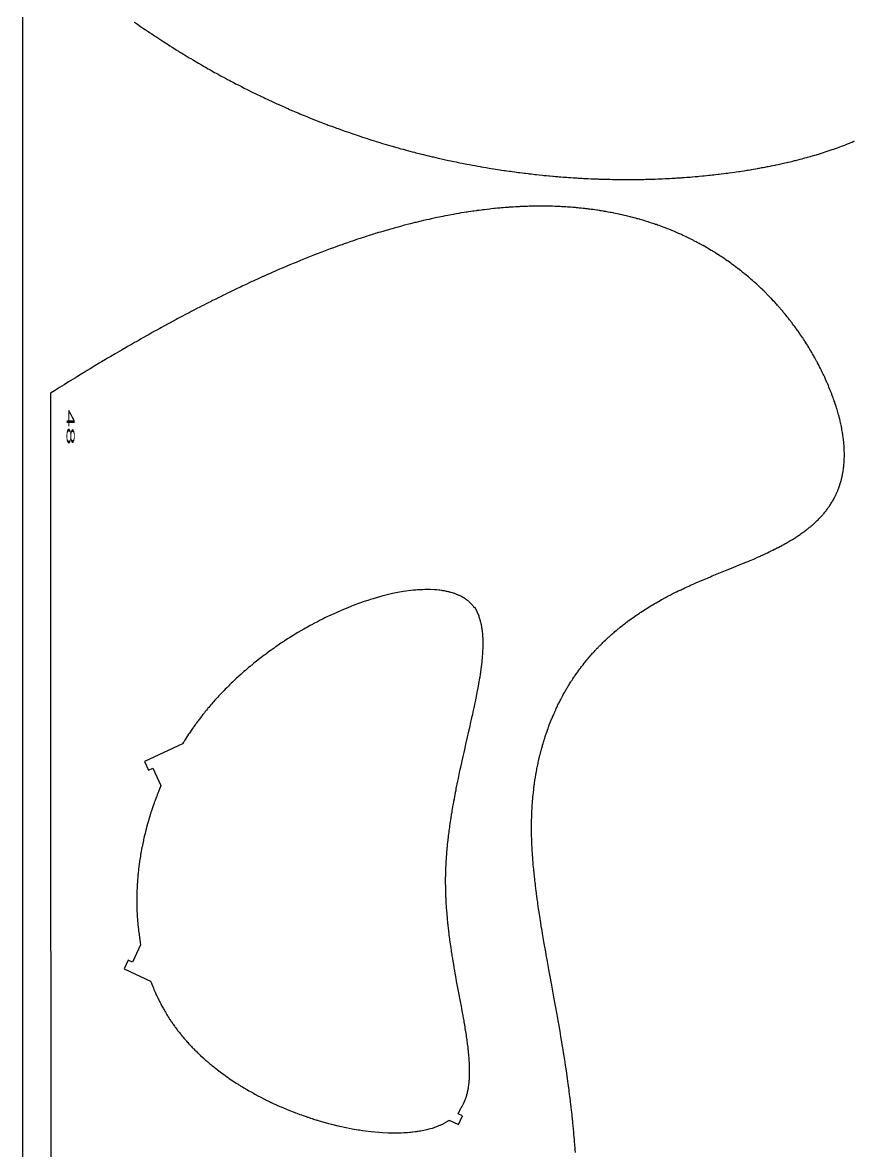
# Model space of a CAD drawing. Header units: metres. Extents: x 392 to 517, y -2 to 248.
# Drawn here: x 392.3 to 444.3, y 43.3 to 113.8 of the extents above; entities that cross this region are included whole.
import ezdxf

# ---------------------------------------------------------------- set-up
doc = ezdxf.new("R2010")
doc.units = ezdxf.units.M
doc.header["$MEASUREMENT"] = 0
doc.layers.add('1', color=7, linetype='Continuous', lineweight=0)
doc.styles.add('Style-ENGINEERING', font='ENGINEERING.shx')

msp = doc.modelspace()

# ---------------------------------------------------------------- linework, layer by layer
at = {"flags": 128}
for points in [[(517.347254, -2.443354), (517.347254, 247.556646), (392.347254, 247.556646), (392.347254, -2.443354), (517.347254, -2.443354)], [(399.322439, 113.852344), (399.404697, 113.794711), (399.528247, 113.708536), (399.713943, 113.579894), (399.900085, 113.452), (399.993324, 113.388333), (400.180138, 113.261564), (400.273714, 113.198462), (400.41429, 113.104163), (400.581227, 112.992952), (400.664829, 112.937572), (400.790402, 112.854783), (400.97914, 112.731234), (401.168334, 112.608449), (401.263103, 112.547344), (401.452984, 112.42571), (401.548097, 112.365182), (401.690983, 112.274751), (401.860665, 112.168136), (401.945644, 112.115059), (402.073283, 112.03573), (402.201129, 111.956746), (402.265129, 111.917385), (402.393285, 111.838921), (402.457441, 111.799819), (402.553771, 111.74133), (402.682395, 111.663648), (402.746784, 111.624938), (402.843466, 111.567036), (402.98871, 111.480553), (403.14201, 111.389922), (403.218771, 111.344792), (403.334049, 111.277327), (403.507279, 111.176652), (403.680883, 111.076604), (403.767826, 111.026815), (403.941994, 110.927709), (404.029218, 110.878393), (404.160232, 110.804714), (404.335248, 110.707029), (404.422898, 110.658424), (404.55455, 110.585813), (404.686415, 110.51356), (404.752428, 110.477568), (404.928724, 110.382026), (405.017015, 110.334494), (405.14963, 110.263496), (405.282461, 110.192859), (405.348957, 110.157675), (405.48211, 110.087578), (405.548768, 110.052665), (405.648855, 110.000465), (405.807267, 109.918392), (405.886587, 109.877547), (406.005709, 109.816517), (406.184715, 109.725513), (406.364108, 109.635156), (406.45395, 109.59022), (406.633925, 109.500838), (406.724058, 109.45639), (406.85944, 109.390025), (407.040291, 109.302109), (407.130863, 109.258396), (407.266904, 109.193134), (407.403165, 109.128241), (407.471379, 109.095933), (407.653552, 109.01023), (407.744785, 108.967625), (407.881821, 108.904027), (408.019078, 108.840801), (408.08779, 108.809327), (408.22538, 108.746659), (408.294259, 108.715464), (408.397681, 108.668848), (408.581853, 108.586492), (408.674088, 108.545564), (408.812627, 108.484484), (408.95139, 108.423779), (409.020856, 108.393567), (409.159956, 108.333426), (409.22959, 108.303496), (409.334147, 108.258779), (409.473753, 108.199486), (409.543641, 108.169981), (409.648579, 108.1259), (409.806223, 108.060179), (409.991481, 107.98371), (410.084257, 107.945724), (410.223608, 107.889054), (410.363181, 107.832758), (410.433051, 107.80475), (410.57296, 107.749014), (410.642997, 107.721287), (410.748159, 107.679871), (410.888571, 107.624979), (410.958861, 107.597674), (411.064402, 107.556892), (411.222949, 107.496117), (411.36412, 107.442495), (411.43479, 107.415826), (411.540901, 107.375999), (411.700306, 107.316659), (411.859997, 107.257798), (411.93995, 107.228547), (411.962687, 107.220256), (412.043545, 107.190866), (412.205333, 107.132507), (412.367215, 107.074711), (412.475189, 107.036491), (412.547195, 107.01115), (412.691263, 106.9608), (412.853429, 106.904685), (412.961591, 106.867584), (413.033723, 106.842989), (413.178042, 106.794127), (413.286329, 106.75777), (413.358544, 106.733669), (413.50303, 106.685795), (413.5753, 106.662023), (413.719896, 106.614807), (413.864566, 106.568028), (413.961053, 106.537084), (414.154126, 106.475778), (414.317133, 106.424653), (414.425856, 106.390875), (414.49836, 106.368492), (414.643424, 106.324051), (414.752271, 106.291005), (414.824858, 106.269109), (414.970086, 106.225642), (415.042728, 106.20407), (415.188065, 106.161251), (415.333476, 106.118862), (415.430456, 106.090843), (415.624514, 106.035376), (415.78835, 105.98917), (415.897626, 105.958667), (415.970498, 105.938466), (416.116298, 105.898384), (416.225694, 105.868604), (416.298648, 105.848884), (416.44461, 105.809764), (416.517618, 105.790364), (416.663687, 105.751883), (416.809828, 105.713829), (416.907296, 105.688695), (417.102326, 105.638995), (417.266981, 105.597647), (417.376802, 105.57038), (417.450038, 105.552335), (417.596564, 105.516561), (417.706505, 105.490008), (417.779822, 105.472439), (417.926508, 105.437617), (417.999878, 105.420364), (418.146671, 105.386175), (418.293535, 105.352407), (418.391484, 105.33013), (418.587476, 105.286136), (418.752943, 105.249598), (418.863304, 105.225535), (418.9369, 105.209624), (418.9369, 105.209624), (419.084146, 105.178117), (419.194626, 105.154762), (419.268302, 105.139323), (419.415706, 105.10876), (419.489435, 105.093636), (419.636946, 105.063702), (419.784527, 105.034186), (419.882953, 105.014742), (420.079901, 104.97641), (420.246173, 104.944646), (420.35707, 104.923764), (420.431024, 104.909973), (420.578984, 104.882705), (420.69, 104.862527), (420.764033, 104.849206), (420.912151, 104.822877), (420.986237, 104.809869), (421.134461, 104.784166), (421.282755, 104.75888), (421.381657, 104.742255), (421.579555, 104.70956), (421.777578, 104.677606), (421.876636, 104.661907), (422.025282, 104.638706), (422.173998, 104.615922), (422.248383, 104.604687), (422.397205, 104.582528), (422.471642, 104.571606), (422.583331, 104.555417), (422.732311, 104.534198), (422.806827, 104.523744), (422.918635, 104.50826), (423.086421, 104.485474), (423.285393, 104.459152), (423.384926, 104.44627), (423.534285, 104.427295), (423.683714, 104.408738), (423.758455, 104.399616), (423.90799, 104.381687), (423.982784, 104.37288), (424.095008, 104.359865), (424.244702, 104.342878), (424.319575, 104.334542), (424.431919, 104.322235), (424.600508, 104.304216), (424.800435, 104.28355), (424.900445, 104.273497), (425.05052, 104.258768), (425.200665, 104.244461), (425.275765, 104.237465), (425.426017, 104.223791), (425.50117, 104.217112), (425.613933, 104.207293), (425.764346, 104.19457), (425.839579, 104.188368), (425.952463, 104.179263), (426.121863, 104.166053), (426.322752, 104.151094), (426.423244, 104.143898), (426.574042, 104.13346), (426.724912, 104.123449), (426.800374, 104.118603), (426.951353, 104.109234), (427.026869, 104.104711), (427.140178, 104.098127), (427.291319, 104.089724), (427.366917, 104.085685), (427.480348, 104.079827), (427.650571, 104.071497), (427.852437, 104.062333), (427.953419, 104.058041), (428.104953, 104.051964), (428.25656, 104.046324), (428.332391, 104.043668), (428.484109, 104.038684), (428.559996, 104.036356), (428.67386, 104.033071), (428.825745, 104.029076), (428.901715, 104.027244), (429.015706, 104.024703), (429.18677, 104.021359), (429.338906, 104.018858), (429.415003, 104.017775), (429.529183, 104.01636), (429.700533, 104.014709), (429.871978, 104.013627), (429.957737, 104.0133), (430.129328, 104.013075), (430.215159, 104.013179), (430.343952, 104.013603), (430.515761, 104.014675), (430.601702, 104.015428), (430.730659, 104.01683), (430.924199, 104.019548), (430.972602, 104.020343), (431.144675, 104.023544), (431.230691, 104.025364), (431.359688, 104.028369), (431.553125, 104.033495), (431.746491, 104.039366), (431.843147, 104.042582), (432.036406, 104.049576), (432.133008, 104.053354), (432.277879, 104.059374), (432.481306, 104.068547), (432.582989, 104.073448), (432.735477, 104.081194), (432.88792, 104.089416), (432.964124, 104.093706), (433.116499, 104.102645), (433.192669, 104.107294), (433.306903, 104.114493), (433.459175, 104.124513), (433.535294, 104.129705), (433.649451, 104.137719), (433.820637, 104.150253), (433.972754, 104.161912), (434.048795, 104.167925), (434.162834, 104.177175), (434.333844, 104.19157), (434.504795, 104.206591), (434.590247, 104.214338), (434.792742, 104.233333), (434.893958, 104.243165), (435.045741, 104.258335), (435.197476, 104.274014), (435.273326, 104.282044), (435.424988, 104.298491), (435.500801, 104.306908), (435.614497, 104.319776), (435.766048, 104.337388), (435.841806, 104.34639), (435.955418, 104.36014), (436.125784, 104.38132), (436.277167, 104.400711), (436.352839, 104.410607), (436.466324, 104.425702), (436.636497, 104.448915), (436.806604, 104.472818), (436.891633, 104.48503), (437.042755, 104.507172), (437.118296, 104.518451), (437.231583, 104.535633), (437.401456, 104.562), (437.571261, 104.589088), (437.656137, 104.602904), (437.788133, 104.62476), (437.854115, 104.635854), (437.953068, 104.652707), (438.101453, 104.678462), (438.249784, 104.704795), (438.32393, 104.71818), (438.347759, 104.722513), (438.512381, 104.752872), (438.594609, 104.768315), (438.717846, 104.791811), (438.840956, 104.815708), (438.902463, 104.827808), (439.025381, 104.852313), (439.086792, 104.864718), (439.178847, 104.883519), (439.328316, 104.914574), (439.402977, 104.930334), (439.514876, 104.954266), (439.682514, 104.990829), (439.849897, 105.028199), (439.933491, 105.047189), (440.081943, 105.081458), (440.156092, 105.098839), (440.267216, 105.125221), (440.433678, 105.165502), (440.544502, 105.192832), (440.599868, 105.206641), (440.68286, 105.227538), (440.830229, 105.26523), (440.90383, 105.284341), (441.014126, 105.31334), (441.124294, 105.342744), (441.179329, 105.3576), (441.289302, 105.387621), (441.344239, 105.402787), (441.426582, 105.425734), (441.536256, 105.4567), (441.591042, 105.472344), (441.673157, 105.496012), (441.796184, 105.531975), (441.905393, 105.564412), (441.959944, 105.580799), (442.041703, 105.605592), (442.164188, 105.643266), (442.286487, 105.68153), (442.347566, 105.700886), (442.456032, 105.735671), (442.510207, 105.753246), (442.591397, 105.779839), (442.713015, 105.820256), (442.834428, 105.86132), (442.895057, 105.882098), (442.895057, 105.882098), (442.990757, 105.915274), (443.038557, 105.93202), (443.110194, 105.957341), (443.217503, 105.995783), (443.324634, 106.034787), (443.378131, 106.054504), (443.484988, 106.094376), (443.538346, 106.114533), (443.618295, 106.145049), (443.724724, 106.186271), (443.777866, 106.207115), (443.857484, 106.238676), (443.976697, 106.286695), (444.082443, 106.330076), (444.135237, 106.352018), (444.214327, 106.385251), (444.293292, 106.418874)], [(426.862026, 43.219348), (426.850547, 43.385793), (426.838589, 43.552231), (426.83243, 43.635448), (426.826151, 43.718662), (426.813235, 43.885084), (426.799842, 44.051499), (426.790649, 44.162437), (426.77163, 44.384304), (426.762425, 44.4883), (426.743464, 44.696282), (426.723772, 44.904252), (426.71024, 45.042892), (426.701041, 45.135316), (426.682217, 45.320157), (426.666999, 45.465688), (426.656663, 45.562679), (426.635541, 45.756588), (426.624756, 45.853507), (426.602745, 46.047274), (426.580153, 46.240948), (426.564773, 46.370013), (426.554379, 46.456033), (426.533258, 46.62802), (426.522918, 46.710917), (426.501935, 46.876662), (426.480553, 47.042342), (426.46608, 47.15276), (426.436621, 47.373513), (426.414085, 47.539007), (426.398854, 47.649303), (426.367908, 47.869816), (426.352198, 47.980034), (426.320314, 48.200396), (426.287829, 48.420661), (426.265846, 48.567451), (426.25105, 48.665289), (426.221127, 48.860911), (426.201967, 48.984667), (426.163146, 49.232097), (426.123681, 49.479424), (426.097029, 49.644253), (426.079114, 49.754116), (426.042943, 49.973786), (426.015528, 50.138492), (425.997121, 50.248275), (425.960004, 50.467792), (425.903621, 50.796953), (425.865594, 51.016324), (425.840063, 51.162542), (425.7886, 51.454913), (425.759435, 51.619336), (425.700685, 51.948116), (425.641453, 52.276817), (425.60174, 52.495916), (425.521895, 52.934044), (425.386404, 53.673265), (425.265931, 54.330344), (425.205943, 54.658924), (425.116558, 55.15189), (425.04284, 55.562819), (425.006315, 55.768337), (424.952024, 56.076695), (424.898411, 56.385163), (424.871887, 56.539442), (424.829885, 56.786333), (424.8091, 56.909792), (424.778212, 57.095), (424.732575, 57.372856), (424.697149, 57.592436), (424.679659, 57.702239), (424.653716, 57.866963), (424.615494, 58.114092), (424.582255, 58.333809), (424.56591, 58.443684), (424.541751, 58.60852), (424.518037, 58.773383), (424.506353, 58.855826), (424.483343, 59.020734), (424.472021, 59.103199), (424.455275, 59.226912), (424.435803, 59.373558), (424.426224, 59.446891), (424.412058, 59.556903), (424.391275, 59.72195), (424.37107, 59.887034), (424.361191, 59.969589), (424.344008, 60.116379), (424.335602, 60.189785), (424.323231, 60.29991), (424.305225, 60.465131), (424.287898, 60.630395), (424.279497, 60.713043), (424.265006, 60.860001), (424.257978, 60.933494), (424.247715, 61.043751), (424.232962, 61.209176), (424.219004, 61.374651), (424.21233, 61.457408), (424.200984, 61.604563), (424.195565, 61.678156), (424.187761, 61.788567), (424.180354, 61.899003), (424.176803, 61.95423), (424.170009, 62.064704), (424.166769, 62.119951), (424.162109, 62.202834), (424.154425, 62.350219), (424.150879, 62.42393), (424.145938, 62.53452), (424.141459, 62.645139), (424.139397, 62.70046), (424.135632, 62.811124), (424.133933, 62.866467), (424.131616, 62.949497), (424.129237, 63.047925), (424.128199, 63.097149), (424.126834, 63.170997), (424.125228, 63.281796), (424.124163, 63.392629), (424.123836, 63.448058), (424.123604, 63.558944), (424.123701, 63.6144), (424.124119, 63.697601), (424.125042, 63.796236), (424.125679, 63.845565), (424.126856, 63.919572), (424.129121, 64.030614), (424.131989, 64.141693), (424.13365, 64.197247), (424.137431, 64.308384), (424.139552, 64.363967), (424.143021, 64.447359), (424.147585, 64.546223), (424.150052, 64.595666), (424.153983, 64.669846), (424.160405, 64.781148), (424.16746, 64.89249), (424.171227, 64.948176), (424.179242, 65.059579), (424.183491, 65.115295), (424.190168, 65.198889), (424.19937, 65.307285), (424.204203, 65.361498), (424.211745, 65.442835), (424.22372, 65.564882), (424.236495, 65.686979), (424.243185, 65.748046), (424.257173, 65.870218), (424.264473, 65.931322), (424.275809, 66.023003), (424.2773, 66.034792), (424.288728, 66.12322), (424.294598, 66.16739), (424.303599, 66.233589), (424.317539, 66.332764), (424.332008, 66.431789), (424.339442, 66.481246), (424.354707, 66.580046), (424.354707, 66.580046), (424.362539, 66.62939), (424.374537, 66.703335), (424.390969, 66.801606), (424.399384, 66.850685), (424.412258, 66.924232), (424.432132, 67.034395), (424.452686, 67.144366), (424.463218, 67.19928), (424.484795, 67.308963), (424.495839, 67.363732), (424.512728, 67.445795), (424.533244, 67.542914), (424.543707, 67.591416), (424.559656, 67.664097), (424.584158, 67.772956), (424.609355, 67.881618), (424.622215, 67.935875), (424.64846, 68.044242), (424.661845, 68.098352), (424.682253, 68.179423), (424.706955, 68.275362), (424.719516, 68.323272), (424.73862, 68.395064), (424.76787, 68.502584), (424.797835, 68.609902), (424.813088, 68.663485), (424.844134, 68.770498), (424.859928, 68.823929), (424.883961, 68.903978), (424.912974, 68.998702), (424.927698, 69.046002), (424.950056, 69.116877), (424.984208, 69.223015), (425.019101, 69.328944), (425.036827, 69.38183), (425.072841, 69.487443), (425.09113, 69.54017), (425.118917, 69.619161), (425.152402, 69.712624), (425.16937, 69.759292), (425.195106, 69.829214), (425.234351, 69.933916), (425.27437, 70.0384), (425.294671, 70.09056), (425.33586, 70.194714), (425.35675, 70.246708), (425.388455, 70.324594), (425.423005, 70.408109), (425.440475, 70.449812), (425.466924, 70.512298), (425.507149, 70.605871), (425.54804, 70.699256), (425.568737, 70.745878), (425.610638, 70.838979), (425.631842, 70.885458), (425.663968, 70.955087), (425.668988, 70.965882), (425.714963, 71.063719), (425.738194, 71.112463), (425.773348, 71.185362), (425.808868, 71.257998), (425.826766, 71.294219), (425.862837, 71.366462), (425.881011, 71.402486), (425.908444, 71.456398), (425.945343, 71.528052), (425.963931, 71.56378), (425.991985, 71.617249), (426.034455, 71.697176), (426.081683, 71.784654), (426.105508, 71.828242), (426.141512, 71.893435), (426.196116, 71.990798), (426.251438, 72.087649), (426.279369, 72.135881), (426.335773, 72.231961), (426.364246, 72.279807), (426.407294, 72.351335), (426.465325, 72.446254), (426.494613, 72.493519), (426.538886, 72.564174), (426.583569, 72.634536), (426.606064, 72.669607), (426.651363, 72.73953), (426.674167, 72.774381), (426.708567, 72.82652), (426.766415, 72.91305), (426.805339, 72.970481), (426.831448, 73.008655), (426.884048, 73.08473), (426.923832, 73.141548), (426.950514, 73.179313), (427.004261, 73.25457), (427.031325, 73.292063), (427.085836, 73.366775), (427.140856, 73.441124), (427.177819, 73.490488), (427.202586, 73.523308), (427.252424, 73.588733), (427.303294, 73.654683), (427.337436, 73.698486), (427.40627, 73.785701), (427.440962, 73.829112), (427.510895, 73.915544), (427.581559, 74.001454), (427.629076, 74.058437), (427.660933, 74.096297), (427.725082, 74.171709), (427.757721, 74.209663), (427.823441, 74.285256), (427.889749, 74.360428), (427.934282, 74.41031), (427.964116, 74.443461), (428.024132, 74.509515), (428.092205, 74.58343), (428.137913, 74.632473), (428.16853, 74.665066), (428.230112, 74.730003), (428.276602, 74.778489), (428.30774, 74.81071), (428.370363, 74.874905), (428.401848, 74.906878), (428.465165, 74.970578), (428.528943, 75.033949), (428.571719, 75.076013), (428.60035, 75.103974), (428.657884, 75.159703), (428.666464, 75.16796), (428.739134, 75.237372), (428.787797, 75.283325), (428.820334, 75.313819), (428.885637, 75.374468), (428.934812, 75.419661), (428.967689, 75.44965), (429.033666, 75.509296), (429.066767, 75.538953), (429.133188, 75.597938), (429.199903, 75.656488), (429.244541, 75.69528), (429.274371, 75.721036), (429.334202, 75.772293), (429.398218, 75.826552), (429.441037, 75.862513), (429.527013, 75.933933), (429.570169, 75.969394), (429.656814, 76.039818), (429.7439, 76.109587), (429.802199, 76.155739), (429.841173, 76.186347), (429.919376, 76.247184), (429.985622, 76.298123), (430.02992, 76.331884), (430.118831, 76.398936), (430.163445, 76.432228), (430.252983, 76.498347), (430.342935, 76.563851), (430.403131, 76.607182), (430.443361, 76.63592), (430.524062, 76.693039), (430.558203, 76.716995), (430.626653, 76.764655), (430.695327, 76.811983), (430.741233, 76.843352), (430.833338, 76.905652), (430.902673, 76.951997), (430.949016, 76.982714), (431.041991, 77.04372), (431.088622, 77.07401), (431.182166, 77.134169), (431.276085, 77.193771), (431.338905, 77.233197), (431.380875, 77.259346), (431.465034, 77.311321), (431.571959, 77.376489), (431.643496, 77.419556), (431.691299, 77.448102), (431.787172, 77.504797), (431.859308, 77.546973), (431.907508, 77.574928), (432.004169, 77.63045), (432.052629, 77.658018), (432.149806, 77.712772), (432.247323, 77.76702), (432.312521, 77.802907), (432.356069, 77.82671), (432.443362, 77.874021), (432.535711, 77.923499), (432.597436, 77.956248), (432.721267, 78.021179), (432.783371, 78.053365), (432.907951, 78.117182), (433.033022, 78.180268), (433.116673, 78.221923), (433.17256, 78.249516), (433.284615, 78.304281), (433.341486, 78.331794), (433.455506, 78.386405), (433.531695, 78.422505), (433.531695, 78.422505), (433.582547, 78.446431), (433.684389, 78.493958), (433.735378, 78.517563), (433.837485, 78.564467), (433.939758, 78.61098), (434.008029, 78.64178), (434.144773, 78.702902), (434.221804, 78.737017), (434.376096, 78.804707), (434.530673, 78.871724), (434.63387, 78.916056), (434.70273, 78.945467), (434.840585, 79.003967), (434.995872, 79.069308), (435.099503, 79.112618), (435.30699, 79.198709), (435.410831, 79.241522), (435.618676, 79.326768), (435.826691, 79.411614), (436.243006, 79.580631), (436.711349, 79.770802), (436.945322, 79.866357), (437.153096, 79.95177), (437.256892, 79.994691), (437.41245, 80.059392), (437.567822, 80.124533), (437.645431, 80.157287), (437.77465, 80.212178), (437.839196, 80.239774), (437.935929, 80.281371), (438.08082, 80.344255), (438.225442, 80.407777), (438.297644, 80.439795), (438.408712, 80.489472), (438.464156, 80.514472), (438.547203, 80.552184), (438.671492, 80.609251), (438.795425, 80.666951), (438.857251, 80.696052), (438.958497, 80.744184), (439.009017, 80.768433), (439.084665, 80.805042), (439.197826, 80.860509), (439.298087, 80.910393), (439.348098, 80.935549), (439.422958, 80.973559), (439.497627, 81.01191), (439.534887, 81.031217), (439.634001, 81.083144), (439.683419, 81.109354), (439.757366, 81.148989), (439.831092, 81.189018), (439.86787, 81.209184), (439.965659, 81.263468), (440.014393, 81.290894), (440.087289, 81.3324), (440.159931, 81.374358), (440.196155, 81.39551), (440.260388, 81.433407), (440.292424, 81.452498), (440.340375, 81.481318), (440.412067, 81.524966), (440.483469, 81.56913), (440.519059, 81.591411), (440.582141, 81.631354), (440.613591, 81.651489), (440.660649, 81.681899), (440.730966, 81.727993), (440.800953, 81.774674), (440.83582, 81.79824), (440.892454, 81.836974), (440.920684, 81.856497), (440.962917, 81.88598), (441.02601, 81.93066), (441.088789, 81.9759), (441.120058, 81.998735), (441.18235, 82.044842), (441.213371, 82.068119), (441.259744, 82.103319), (441.269204, 82.110561), (441.334289, 82.160954), (441.366614, 82.186364), (441.414825, 82.224751), (441.462701, 82.263467), (441.486511, 82.28295), (441.533874, 82.32217), (441.557426, 82.341908), (441.592589, 82.371676), (441.649316, 82.42048), (441.67748, 82.445079), (441.719471, 82.482228), (441.761154, 82.519679), (441.781879, 82.53852), (441.823092, 82.576433), (441.843579, 82.595507), (441.87416, 82.624266), (441.914651, 82.662889), (441.934774, 82.682322), (441.964803, 82.711622), (442.009496, 82.755919), (442.061911, 82.808963), (442.087891, 82.835709), (442.126571, 82.876112), (442.164901, 82.91686), (442.183933, 82.937365), (442.221729, 82.978638), (442.240491, 82.999408), (442.268464, 83.03073), (442.30544, 83.07281), (442.323788, 83.093986), (442.351136, 83.125923), (442.391758, 83.174222), (442.431895, 83.222997), (442.451779, 83.247565), (442.491176, 83.297068), (442.510686, 83.322004), (442.539715, 83.359641), (442.577972, 83.410264), (442.596908, 83.435766), (442.625066, 83.474258), (442.652929, 83.513042), (442.666748, 83.532544), (442.670191, 83.53743), (442.704615, 83.586921), (442.721595, 83.61177), (442.746776, 83.649173), (442.783896, 83.70557), (442.820234, 83.762317), (442.83811, 83.790823), (442.873275, 83.848096), (442.890565, 83.876864), (442.916132, 83.920181), (442.949537, 83.978245), (442.965946, 84.007408), (442.990192, 84.051318), (443.013998, 84.095425), (443.025735, 84.117553), (443.045086, 84.154607), (443.057817, 84.179386), (443.082868, 84.229128), (443.09519, 84.254091), (443.119423, 84.3042), (443.143112, 84.354554), (443.158602, 84.388259), (443.168794, 84.410789), (443.188856, 84.455994), (443.205449, 84.494286), (443.216341, 84.51989), (443.237718, 84.571281), (443.248202, 84.597068), (443.268765, 84.648825), (443.288785, 84.700824), (443.301831, 84.735626), (443.310394, 84.758887), (443.327201, 84.805552), (443.348705, 84.867368), (443.36263, 84.908762), (443.37173, 84.936441), (443.389492, 84.991995), (443.40243, 85.033832), (443.410873, 85.061806), (443.427322, 85.117949), (443.435329, 85.146118), (443.450906, 85.202653), (443.465902, 85.259449), (443.475578, 85.297457), (443.481885, 85.32286), (443.494157, 85.37382), (443.495525, 85.379638), (443.509006, 85.438482), (443.517631, 85.477732), (443.523222, 85.503908), (443.534025, 85.556281), (443.541798, 85.59558), (443.546825, 85.621788), (443.55651, 85.674225), (443.56117, 85.700454), (443.570126, 85.752933), (443.578604, 85.80544), (443.583993, 85.84046), (443.594147, 85.910535), (443.599784, 85.95214), (443.603383, 85.979886), (443.610201, 86.0354), (443.613423, 86.063168), (443.619493, 86.118725), (443.625071, 86.174311), (443.62852, 86.211383), (443.634776, 86.285565), (443.637924, 86.327314), (443.639875, 86.355155), (443.643427, 86.410857), (443.645029, 86.438718), (443.647887, 86.49446), (443.65029, 86.550228), (443.651642, 86.587421), (443.65375, 86.661842), (443.65459, 86.703723), (443.65459, 86.703723), (443.655014, 86.731652), (443.655536, 86.787528), (443.655635, 86.815476), (443.655512, 86.871389), (443.654965, 86.927327), (443.654367, 86.964633), (443.652617, 87.039275), (443.650762, 87.097035), (443.649284, 87.135556), (443.645757, 87.21263), (443.64371, 87.251184), (443.639055, 87.328323), (443.63366, 87.405504), (443.629658, 87.456982), (443.626811, 87.491311), (443.620692, 87.559993), (443.61297, 87.638942), (443.607428, 87.691471), (443.603561, 87.726445), (443.595419, 87.796286), (443.590277, 87.838122), (443.579424, 87.921642), (443.567825, 88.004963), (443.559685, 88.060402), (443.554081, 88.097314), (443.542451, 88.171026), (443.535665, 88.212424), (443.521577, 88.295083), (443.50681, 88.377561), (443.496595, 88.432448), (443.489622, 88.468996), (443.475291, 88.541989), (443.467008, 88.582989), (443.449967, 88.664862), (443.432304, 88.74657), (443.420188, 88.800951), (443.411962, 88.837166), (443.395155, 88.9095), (443.385497, 88.950134), (443.365743, 89.031286), (443.345415, 89.112284), (443.331549, 89.1662), (443.322167, 89.202107), (443.303076, 89.273834), (443.292148, 89.31413), (443.269886, 89.394615), (443.247093, 89.474958), (443.231606, 89.528442), (443.221153, 89.564064), (443.199943, 89.635228), (443.187836, 89.67521), (443.163246, 89.755075), (443.138159, 89.834808), (443.121163, 89.887891), (443.086528, 89.993886), (443.066675, 90.053409), (443.053293, 90.093052), (443.02618, 90.172246), (443.01245, 90.211797), (442.98465, 90.290808), (442.956401, 90.369699), (442.937321, 90.422227), (442.898577, 90.527128), (442.876909, 90.584818), (442.862335, 90.623244), (442.832879, 90.700014), (442.817999, 90.738358), (442.787932, 90.814966), (442.757459, 90.891466), (442.736921, 90.942408), (442.695308, 91.044149), (442.690784, 91.055097), (442.658401, 91.132817), (442.63661, 91.184503), (442.592549, 91.287575), (442.570279, 91.33896), (442.525264, 91.441432), (442.479622, 91.54351), (442.448848, 91.611344), (442.428179, 91.656471), (442.386477, 91.746496), (442.36874, 91.784384), (442.333007, 91.859999), (442.296934, 91.935399), (442.272697, 91.985547), (442.223773, 92.085561), (442.186689, 92.160324), (442.16178, 92.21005), (442.111517, 92.309222), (442.086165, 92.358668), (442.035018, 92.457284), (441.983286, 92.555531), (441.948474, 92.620826), (441.925122, 92.664265), (441.878075, 92.750927), (441.838024, 92.823826), (441.811143, 92.872311), (441.756951, 92.969011), (441.729639, 93.017225), (441.674586, 93.113383), (441.618961, 93.209182), (441.58156, 93.272849), (441.556486, 93.315204), (441.506001, 93.399704), (441.463055, 93.470782), (441.434247, 93.518055), (441.376207, 93.612335), (441.346974, 93.659341), (441.288084, 93.753086), (441.228628, 93.846475), (441.188677, 93.908538), (441.161904, 93.949825), (441.108022, 94.032188), (441.053695, 94.114271), (441.026364, 94.155208), (440.985158, 94.216481), (440.922879, 94.308094), (440.860034, 94.399352), (440.8284, 94.444848), (440.764707, 94.535572), (440.732648, 94.580801), (440.684295, 94.648477), (440.626574, 94.728426), (440.597546, 94.768294), (440.553793, 94.827965), (440.487689, 94.917174), (440.421016, 95.006024), (440.387466, 95.050314), (440.319936, 95.138626), (440.285957, 95.182646), (440.23472, 95.248509), (440.172298, 95.327923), (440.140909, 95.367519), (440.093604, 95.426772), (440.022145, 95.515337), (439.950083, 95.603522), (439.913825, 95.647472), (439.840854, 95.735086), (439.804141, 95.778749), (439.748786, 95.844065), (439.674444, 95.930816), (439.637044, 95.974047), (439.580657, 96.038713), (439.523923, 96.103161), (439.495427, 96.135303), (439.487561, 96.144148), (439.434119, 96.203941), (439.398366, 96.243647), (439.326564, 96.322689), (439.290515, 96.362024), (439.218119, 96.440323), (439.145328, 96.518129), (439.096581, 96.569726), (439.063986, 96.604002), (438.998563, 96.672264), (438.940388, 96.732368), (438.90147, 96.772269), (438.82331, 96.851666), (438.784068, 96.891162), (438.70526, 96.969751), (438.626022, 97.047801), (438.572957, 97.099536), (438.537475, 97.133894), (438.466255, 97.202291), (438.4059, 97.259671), (438.365529, 97.297757), (438.284465, 97.373527), (438.243772, 97.411211), (438.162066, 97.486178), (438.07993, 97.560609), (438.024935, 97.609933), (437.988166, 97.642683), (437.914375, 97.707867), (437.840245, 97.772628), (437.803054, 97.804851), (437.747108, 97.852986), (437.662832, 97.924744), (437.578129, 97.995967), (437.535617, 98.031378), (437.450271, 98.101799), (437.407438, 98.136809), (437.342987, 98.189073), (437.266289, 98.250627), (437.227814, 98.281245), (437.169941, 98.326973), (437.082775, 98.39512), (436.99518, 98.462731), (436.951222, 98.496336), (436.862983, 98.563142), (436.818702, 98.596344), (436.75208, 98.645895), (436.672807, 98.704232), (436.633043, 98.73324), (436.573237, 98.776554), (436.48317, 98.841077), (436.392671, 98.90506), (436.34726, 98.93685), (436.256114, 99.000024), (436.256114, 99.000024), (436.210378, 99.031409), (436.141573, 99.078233), (436.064266, 99.130283), (436.025499, 99.156165), (435.967204, 99.19481), (435.879439, 99.252372), (435.791286, 99.309451), (435.747063, 99.337808), (435.658327, 99.394157), (435.613813, 99.42215), (435.546859, 99.46391), (435.457245, 99.519163), (435.412291, 99.546607), (435.344678, 99.587543), (435.242844, 99.648431), (435.151908, 99.702033), (435.106293, 99.72865), (435.037686, 99.768345), (434.934359, 99.827369), (434.830534, 99.885769), (434.778433, 99.914735), (434.757713, 99.926192), (434.658559, 99.980527), (434.592323, 100.016375), (434.548106, 100.040107), (434.45953, 100.087173), (434.392974, 100.122124), (434.348544, 100.14526), (434.259544, 100.191137), (434.214974, 100.213878), (434.125692, 100.258966), (434.036224, 100.303532), (433.976475, 100.332953), (433.936597, 100.352439), (433.856731, 100.391103), (433.781374, 100.427145), (433.731064, 100.450972), (433.630273, 100.498146), (433.579792, 100.521492), (433.478659, 100.567707), (433.377298, 100.613286), (433.309598, 100.643319), (433.26441, 100.663185), (433.173898, 100.702543), (433.097391, 100.735365), (433.046316, 100.757049), (432.943998, 100.799948), (432.892756, 100.821163), (432.790103, 100.863125), (432.687229, 100.904466), (432.618523, 100.931681), (432.572664, 100.949672), (432.480816, 100.985288), (432.403184, 101.01496), (432.351361, 101.034549), (432.24755, 101.073268), (432.195563, 101.092398), (432.091424, 101.130199), (431.987068, 101.167391), (431.917377, 101.191848), (431.870863, 101.208003), (431.777706, 101.239955), (431.725231, 101.257718), (431.620118, 101.292792), (431.514791, 101.327265), (431.444454, 101.349914), (431.39751, 101.364865), (431.303495, 101.394413), (431.197527, 101.427091), (431.126763, 101.448546), (431.079535, 101.462703), (430.984954, 101.490664), (430.913908, 101.511328), (430.866492, 101.524958), (430.771535, 101.551869), (430.723994, 101.56515), (430.628788, 101.591363), (430.533416, 101.617112), (430.469743, 101.634022), (430.342178, 101.667225), (430.296699, 101.678846), (430.205631, 101.701778), (430.114416, 101.724297), (430.053524, 101.73908), (429.931543, 101.768096), (429.839886, 101.789379), (429.7787, 101.803339), (429.656133, 101.830714), (429.594752, 101.844129), (429.471796, 101.870414), (429.348581, 101.895976), (429.266295, 101.912616), (429.211373, 101.923531), (429.101379, 101.944935), (429.034287, 101.957694), (428.90009, 101.982541), (428.765876, 102.006503), (428.676392, 102.021989), (428.616732, 102.032098), (428.497402, 102.0518), (428.414783, 102.065041), (428.359701, 102.073688), (428.249529, 102.090549), (428.194439, 102.098766), (428.084253, 102.114771), (427.974057, 102.130211), (427.900588, 102.140192), (427.851606, 102.146708), (427.753637, 102.15941), (427.67097, 102.169786), (427.615856, 102.176532), (427.50562, 102.189611), (427.450499, 102.195946), (427.340249, 102.208208), (427.22999, 102.21993), (427.15648, 102.227447), (427.10747, 102.232326), (427.009446, 102.241769), (426.926732, 102.249411), (426.871587, 102.254341), (426.761291, 102.263808), (426.706139, 102.268345), (426.595829, 102.27703), (426.48551, 102.285199), (426.411959, 102.29036), (426.362923, 102.293674), (426.264846, 102.300001), (426.209675, 102.303383), (426.099326, 102.30977), (425.988968, 102.315656), (425.915392, 102.319302), (425.768228, 102.325932), (425.657845, 102.330329), (425.584252, 102.332988), (425.437055, 102.337655), (425.363451, 102.339666), (425.216232, 102.343045), (425.068998, 102.345574), (424.970835, 102.346792), (424.905389, 102.347396), (424.774489, 102.34811), (424.691648, 102.348224), (424.636418, 102.348154), (424.525952, 102.347668), (424.470717, 102.347252), (424.36024, 102.346077), (424.249755, 102.344444), (424.176094, 102.343104), (424.028762, 102.339822), (423.973509, 102.338385), (423.862998, 102.335177), (423.752478, 102.331524), (423.678795, 102.328842), (423.531418, 102.322892), (423.420876, 102.317919), (423.347178, 102.314362), (423.199771, 102.30667), (423.126063, 102.302537), (422.978637, 102.2937), (422.831198, 102.284106), (422.732899, 102.277293), (422.667363, 102.272567), (422.536283, 102.262673), (422.474068, 102.257773), (422.349631, 102.247579), (422.225185, 102.236863), (422.142216, 102.229431), (422.086901, 102.224349), (421.976267, 102.213879), (421.851795, 102.201616), (421.768808, 102.193158), (421.602825, 102.175565), (421.519827, 102.166433), (421.35382, 102.1475), (421.187799, 102.127683), (421.07711, 102.113984), (421.003313, 102.104635), (420.855711, 102.085424), (420.832361, 102.082322), (420.731234, 102.068693), (420.663868, 102.059437), (420.52926, 102.040523), (420.462018, 102.030866), (420.327655, 102.011153), (420.193453, 101.990915), (420.104074, 101.977133), (420.044527, 101.967818), (419.925527, 101.948882), (419.76096, 101.922), (419.651379, 101.903654), (419.578383, 101.891235), (419.432526, 101.865953), (419.323252, 101.846604), (419.250459, 101.833521), (419.105007, 101.80692), (419.032347, 101.793403), (418.887158, 101.76594), (418.742144, 101.737909), (418.742144, 101.737909), (418.645563, 101.71891), (418.581218, 101.706106), (418.452628, 101.68017), (418.371324, 101.663533), (418.208874, 101.629742), (418.046634, 101.595267), (417.938589, 101.571907), (417.86661, 101.556168), (417.722772, 101.524295), (417.561147, 101.487813), (417.453508, 101.463128), (417.381798, 101.44651), (417.238495, 101.412893), (417.13112, 101.387347), (417.059585, 101.370159), (416.91663, 101.335408), (416.845209, 101.317847), (416.702481, 101.282354), (416.559902, 101.246373), (416.464933, 101.222116), (416.275189, 101.172963), (416.115294, 101.130833), (416.008799, 101.102416), (415.937847, 101.083325), (415.796049, 101.044796), (415.689793, 101.015596), (415.619, 100.995986), (415.477519, 100.956426), (415.40683, 100.936476), (415.265555, 100.89624), (415.124417, 100.855558), (415.0304, 100.828191), (414.842545, 100.772875), (414.684226, 100.725602), (414.578772, 100.693785), (414.508511, 100.67244), (414.368085, 100.629432), (414.262851, 100.596899), (414.192735, 100.57508), (414.052598, 100.53113), (413.982577, 100.509), (413.84263, 100.464431), (413.702808, 100.419455), (413.609662, 100.389246), (413.423534, 100.328293), (413.266656, 100.276315), (413.162156, 100.241386), (413.092527, 100.217977), (412.953358, 100.170869), (412.849059, 100.135283), (412.64066, 100.063466), (412.432522, 99.990795), (412.293907, 99.941879), (412.20156, 99.909062), (412.017017, 99.842935), (411.861464, 99.786635), (411.75784, 99.748847), (411.550778, 99.672665), (411.447339, 99.634273), (411.240643, 99.556893), (411.034189, 99.478726), (410.896686, 99.426183), (410.805075, 99.390964), (410.621992, 99.320071), (410.467659, 99.259789), (410.364843, 99.219366), (410.159381, 99.137959), (410.056736, 99.096978), (409.851613, 99.014466), (409.646714, 98.931226), (409.510236, 98.875334), (409.419305, 98.837896), (409.237572, 98.7626), (409.031731, 98.67656), (408.894623, 98.618808), (408.803271, 98.580134), (408.620694, 98.502372), (408.48387, 98.443694), (408.392706, 98.404405), (408.210502, 98.325425), (408.119461, 98.285734), (407.937502, 98.205956), (407.755703, 98.125653), (407.634592, 98.071828), (407.553891, 98.035818), (407.392581, 97.963492), (407.349872, 97.944266), (407.255011, 97.901449), (407.065499, 97.815436), (406.876261, 97.728925), (406.750253, 97.670976), (406.666315, 97.632222), (406.498596, 97.554427), (406.347828, 97.484086), (406.24741, 97.437022), (406.046795, 97.342489), (405.946598, 97.295022), (405.746423, 97.199691), (405.546535, 97.103836), (405.413435, 97.039644), (405.324771, 96.996723), (405.14761, 96.910578), (404.998301, 96.837582), (404.898848, 96.788762), (404.700146, 96.690749), (404.600897, 96.641557), (404.4026, 96.542807), (404.204569, 96.443573), (404.072695, 96.377151), (403.984843, 96.332752), (403.809293, 96.243676), (403.66133, 96.16823), (403.562768, 96.117789), (403.365834, 96.01656), (403.26746, 95.965775), (403.0709, 95.863864), (402.874587, 95.761506), (402.743846, 95.693021), (402.482687, 95.555466), (402.335971, 95.477752), (402.238234, 95.425808), (402.042937, 95.321601), (401.945375, 95.269339), (401.750425, 95.164499), (401.555704, 95.059244), (401.426015, 94.988845), (401.166937, 94.847503), (401.021378, 94.767683), (400.924408, 94.714345), (400.730631, 94.607372), (400.633823, 94.553737), (400.440369, 94.446175), (400.247128, 94.338226), (400.118418, 94.266047), (399.861276, 94.121183), (399.716794, 94.039403), (399.620537, 93.984767), (399.428176, 93.875217), (399.332071, 93.820304), (399.140011, 93.710206), (398.94815, 93.599746), (398.820352, 93.525908), (398.565015, 93.377758), (398.421539, 93.29415), (398.134908, 93.126348), (397.848701, 92.957775), (397.658128, 92.84497), (397.531182, 92.76958), (397.277533, 92.61836), (397.134997, 92.533041), (396.850225, 92.361857), (396.56585, 92.18995), (396.376485, 92.074949), (396.250337, 91.998107), (395.998269, 91.844009), (395.785821, 91.713563), (395.644307, 91.626385), (395.361558, 91.451519), (395.220322, 91.363834), (394.938125, 91.187964), (394.65629, 91.011437), (394.468598, 90.89339), (394.343558, 90.814534), (394.093685, 90.656443), (394.104619, 20.915486)], [(420.834903, 76.728183), (420.850522, 76.735466), (420.596951, 77.279251), (420.552462, 77.258505), (420.530175, 77.289563), (420.518845, 77.304933), (420.501615, 77.327787), (420.47524, 77.361617), (420.448224, 77.394903), (420.434475, 77.411341), (420.40649, 77.443807), (420.392254, 77.459833), (420.370592, 77.483613), (420.341135, 77.514836), (420.326158, 77.530238), (420.303382, 77.55308), (420.280231, 77.575608), (420.268513, 77.586753), (420.247991, 77.605873), (420.234152, 77.618489), (420.2061, 77.643403), (420.191887, 77.655703), (420.163089, 77.679986), (420.133797, 77.703849), (420.113997, 77.719526), (420.073745, 77.75032), (420.058429, 77.761676), (420.027433, 77.784075), (419.995958, 77.806058), (419.974709, 77.820481), (419.931578, 77.848775), (419.89868, 77.869511), (419.876487, 77.883105), (419.831481, 77.909742), (419.808669, 77.922785), (419.762433, 77.948321), (419.715385, 77.973126), (419.618881, 78.020548), (419.600433, 78.029116), (419.563205, 78.045945), (419.525536, 78.062367), (419.500181, 78.073088), (419.44889, 78.093989), (419.409918, 78.109192), (419.383699, 78.119102), (419.330692, 78.138382), (419.303906, 78.147753), (419.249775, 78.165958), (419.194903, 78.183447), (419.082965, 78.216287), (419.040243, 78.227869), (419.011538, 78.235368), (418.953596, 78.249836), (418.924361, 78.256804), (418.865365, 78.270212), (418.805676, 78.282916), (418.684245, 78.306216), (418.653464, 78.311603), (418.591403, 78.321854), (418.528679, 78.331407), (418.401274, 78.348429), (418.336606, 78.3559), (418.205375, 78.368771), (418.071663, 78.378892), (417.797023, 78.390934), (417.744485, 78.391981), (417.70928, 78.392467), (417.638444, 78.392933), (417.602815, 78.392913), (417.531138, 78.392368), (417.45891, 78.391151), (417.312825, 78.386707), (417.275969, 78.385178), (417.201864, 78.381621), (417.127239, 78.3774), (416.976454, 78.366968), (416.90031, 78.360762), (416.74655, 78.346375), (416.590876, 78.329367), (416.274012, 78.287539), (416.112933, 78.262745), (415.785761, 78.205459), (415.452277, 78.137996), (414.768166, 77.972949), (414.418434, 77.875569), (414.241845, 77.82321), (414.064181, 77.768422), (413.974964, 77.740121), (413.61569, 77.620907), (413.434707, 77.557718), (413.252902, 77.492156), (413.161709, 77.45849), (412.978775, 77.389396), (412.887049, 77.35397), (412.795159, 77.317962), (412.749155, 77.299739), (412.379818, 77.148747), (412.19437, 77.069797), (412.008478, 76.988563), (411.915383, 76.947092), (411.728929, 76.862454), (411.635585, 76.819289), (411.542171, 76.775562), (411.49544, 76.753488), (411.308379, 76.663798), (411.214778, 76.618118), (411.12114, 76.571883), (411.074309, 76.548558), (410.980627, 76.501495), (410.933778, 76.477757), (410.863496, 76.441892), (410.676057, 76.344745), (410.582337, 76.295353), (410.488627, 76.245417), (410.441778, 76.220246), (410.348096, 76.169497), (410.301264, 76.143921), (410.231031, 76.105303), (410.137419, 76.053343), (410.090629, 76.027161), (410.020465, 75.987638), (409.915275, 75.927791), (409.541943, 75.709559), (409.355774, 75.597281), (409.170009, 75.482912), (409.077297, 75.424947), (408.892246, 75.307466), (408.799921, 75.247952), (408.70774, 75.187925), (408.661705, 75.15772), (408.47796, 75.035624), (408.386335, 74.973814), (408.294886, 74.911498), (408.249229, 74.880151), (408.158054, 74.817079), (408.112539, 74.785355), (408.044358, 74.737533), (407.863102, 74.608637), (407.772793, 74.543443), (407.682707, 74.477753), (407.637749, 74.444723), (407.548008, 74.378294), (407.503228, 74.344896), (407.43617, 74.294568), (407.346979, 74.227036), (407.302478, 74.193087), (407.235849, 74.141936), (407.136184, 74.064697), (406.959859, 73.925873), (406.872122, 73.855739), (406.784677, 73.785126), (406.741067, 73.749641), (406.654075, 73.678313), (406.610695, 73.642471), (406.545772, 73.588485), (406.459488, 73.516091), (406.416468, 73.479717), (406.352093, 73.424935), (406.255884, 73.342268), (406.170729, 73.268289), (406.128282, 73.231125), (406.064777, 73.17516), (405.969899, 73.090724), (405.875485, 73.005704), (405.828455, 72.962975), (405.662214, 72.809874), (405.579679, 72.732639), (405.497542, 72.654949), (405.456626, 72.615934), (405.375101, 72.537564), (405.334495, 72.498211), (405.273782, 72.438969), (405.193205, 72.359588), (405.153078, 72.31973), (405.093092, 72.259734), (405.003579, 72.16927), (404.924489, 72.088387), (404.885114, 72.047779), (404.826268, 71.986661), (404.73849, 71.894521), (404.65131, 71.801827), (404.607947, 71.755273), (404.531237, 71.67217), (404.493066, 71.630456), (404.436042, 71.567682), (404.351033, 71.473066), (404.266668, 71.377906), (404.22473, 71.330122), (404.141348, 71.234151), (404.099906, 71.185963), (404.03806, 71.11343), (403.968516, 71.030964), (403.922426, 70.975775), (403.891821, 70.938888), (403.830902, 70.864891), (403.785469, 70.809199), (403.755302, 70.771979), (403.695262, 70.69732), (403.665388, 70.659881), (403.665388, 70.659881), (403.605935, 70.584789), (403.546875, 70.50941), (403.507719, 70.459001), (403.429934, 70.357807), (403.386487, 70.300668), (403.357647, 70.262489), (403.300262, 70.185926), (403.271718, 70.147543), (403.214928, 70.070573), (403.158535, 69.993336), (403.121161, 69.941697), (403.046944, 69.838069), (403.019296, 69.799089), (402.964299, 69.720936), (402.909703, 69.642527), (402.873528, 69.590114), (402.801714, 69.484953), (402.748324, 69.405794), (402.712954, 69.352884), (402.642753, 69.246742), (402.607923, 69.193511), (402.538802, 69.086733), (402.470403, 68.979539), (402.425206, 68.907848), (402.395253, 68.859953), (402.335778, 68.763926), (399.952565, 67.652615), (400.206136, 67.108831), (400.478028, 67.235616), (400.98517, 66.148047), (400.962657, 66.094852), (400.918116, 65.988308), (400.874224, 65.881562), (400.845324, 65.810287), (400.826218, 65.762722), (400.788392, 65.667479), (400.746455, 65.560152), (400.718861, 65.4885), (400.700626, 65.440686), (400.664545, 65.344955), (400.637825, 65.273067), (400.620174, 65.225099), (400.585262, 65.129065), (400.568001, 65.080999), (400.533871, 64.984772), (400.500264, 64.888421), (400.434619, 64.695361), (400.410544, 64.622845), (400.394658, 64.574466), (400.363281, 64.477627), (400.34779, 64.429167), (400.317204, 64.332171), (400.287147, 64.235073), (400.228622, 64.040591), (400.200156, 63.943212), (400.144822, 63.748198), (400.04057, 63.35724), (399.991668, 63.161351), (399.944924, 62.965225), (399.922364, 62.867083), (399.900346, 62.768891), (399.889541, 62.719778), (399.847681, 62.523222), (399.827569, 62.424887), (399.808003, 62.32652), (399.798425, 62.277324), (399.779681, 62.178913), (399.770515, 62.129699), (399.757023, 62.055866), (399.739515, 61.957404), (399.730968, 61.908167), (399.718405, 61.834305), (399.700144, 61.723498), (399.669408, 61.526486), (399.654872, 61.427976), (399.640892, 61.329467), (399.634111, 61.280215), (399.620966, 61.181716), (399.614603, 61.13247), (399.60532, 61.058608), (399.593433, 60.960137), (399.587699, 60.910909), (399.579362, 60.837076), (399.567447, 60.72635), (399.557454, 60.627956), (399.552669, 60.578769), (399.545755, 60.505005), (399.53598, 60.394395), (399.526921, 60.283834), (399.52266, 60.228573), (399.515528, 60.130366), (399.512175, 60.08128), (399.507412, 60.007675), (399.500868, 59.897322), (399.495045, 59.78704), (399.492405, 59.731926), (399.487667, 59.621759), (399.48557, 59.566706), (399.482765, 59.484167), (399.477748, 59.288723), (399.476103, 59.191115), (399.475035, 59.093588), (399.474718, 59.044856), (399.474516, 58.947456), (399.474633, 58.89879), (399.475079, 58.825833), (399.476182, 58.72864), (399.476951, 58.680079), (399.478378, 58.607285), (399.481133, 58.498201), (399.484201, 58.40135), (399.485954, 58.352965), (399.488857, 58.280439), (399.493831, 58.171771), (399.499546, 58.06325), (399.502682, 58.009047), (399.508718, 57.912783), (399.511956, 57.864697), (399.51709, 57.79263), (399.525414, 57.684667), (399.534485, 57.576875), (399.539302, 57.523044), (399.549498, 57.415517), (399.554878, 57.361821), (399.5633, 57.281365), (399.57383, 57.186147), (399.579319, 57.138595), (399.587831, 57.067339), (399.60123, 56.960622), (399.615385, 56.854109), (399.622747, 56.80093), (399.638041, 56.694732), (399.645972, 56.641713), (399.658227, 56.562288), (399.675232, 56.456582), (399.684021, 56.403814), (399.697563, 56.32477), (399.711534, 56.245857), (399.718682, 56.206451), (399.21154, 55.118881), (398.939647, 55.245667), (398.686076, 54.701882), (400.340687, 53.930324), (400.38932, 53.801722), (400.414148, 53.737649), (400.452032, 53.641827), (400.490686, 53.546355), (400.510302, 53.498752), (400.550114, 53.403814), (400.570309, 53.356481), (400.600966, 53.285651), (400.642519, 53.191534), (400.663587, 53.144614), (400.695553, 53.074411), (400.727956, 53.004421), (400.744322, 52.969506), (400.7885, 52.876664), (400.810882, 52.830388), (400.844821, 52.761157), (400.879199, 52.692148), (400.896553, 52.657727), (400.931593, 52.589054), (400.949278, 52.554802), (400.976012, 52.503531), (401.024154, 52.412701), (401.048519, 52.36744), (401.085437, 52.299743), (401.122798, 52.232281), (401.141645, 52.198638), (401.179672, 52.131532), (401.198852, 52.098068), (401.227831, 52.047986), (401.266859, 51.981422), (401.28654, 51.948231), (401.316271, 51.89856), (401.361339, 51.824313), (401.397348, 51.765872), (401.415485, 51.736726), (401.442856, 51.693099), (401.484287, 51.627871), (401.526167, 51.562896), (401.547275, 51.530505), (401.589828, 51.465917), (401.611273, 51.43372), (401.643653, 51.385547), (401.687219, 51.321546), (401.709171, 51.289644), (401.742312, 51.241915), (401.792498, 51.170604), (401.837589, 51.107502), (401.860305, 51.076052), (401.89459, 51.029005), (401.946497, 50.958723), (401.998978, 50.888789), (402.025435, 50.853953), (402.07768, 50.785965), (402.112815, 50.740828), (402.136373, 50.710821), (402.136373, 50.710821), (402.183808, 50.651006), (402.219664, 50.606322), (402.2437, 50.576616), (402.292087, 50.517406), (402.316436, 50.487901), (402.365447, 50.429095), (402.414868, 50.370558), (402.448043, 50.331683), (402.514932, 50.254292), (402.552871, 50.210971), (402.578288, 50.182175), (402.629419, 50.124786), (402.655133, 50.096193), (402.706852, 50.03921), (402.758959, 49.982499), (402.79391, 49.944842), (402.864322, 49.86989), (402.890899, 49.841908), (402.944335, 49.786148), (402.998143, 49.73066), (403.03422, 49.69382), (403.106861, 49.620504), (403.161763, 49.565836), (403.198564, 49.529542), (403.272638, 49.45732), (403.309909, 49.421392), (403.384915, 49.349901), (403.460532, 49.278899), (403.613565, 49.138363), (403.657031, 49.09919), (403.68611, 49.073161), (403.744512, 49.021311), (403.773834, 48.995489), (403.832718, 48.944054), (403.891917, 48.892895), (403.931558, 48.858943), (404.011252, 48.791409), (404.041278, 48.766211), (404.101557, 48.716024), (404.162137, 48.666114), (404.202688, 48.632996), (404.284183, 48.567131), (404.345644, 48.518058), (404.386776, 48.485498), (404.469419, 48.42075), (404.510928, 48.388562), (404.594313, 48.324561), (404.678182, 48.261057), (404.847339, 48.135549), (404.943302, 48.06583), (405.007593, 48.019703), (405.050593, 47.989108), (405.136922, 47.928295), (405.201951, 47.883016), (405.245437, 47.852986), (405.332723, 47.793305), (405.376521, 47.763654), (405.464422, 47.70473), (405.552723, 47.64631), (405.73049, 47.53099), (405.797542, 47.488267), (405.842359, 47.459944), (405.932265, 47.403679), (405.977351, 47.375737), (406.067788, 47.320235), (406.158567, 47.265242), (406.341122, 47.156788), (406.386963, 47.129994), (406.478878, 47.076791), (406.571098, 47.024099), (406.756423, 46.920257), (406.849511, 46.869107), (407.036494, 46.768354), (407.2245, 46.669667), (407.603311, 46.478511), (407.656857, 46.452297), (407.764138, 46.400363), (407.871662, 46.349089), (407.943473, 46.315273), (407.991402, 46.292893), (408.087388, 46.248525), (408.195567, 46.199237), (408.267795, 46.166747), (408.315994, 46.145251), (408.412497, 46.102653), (408.484963, 46.07105), (408.533315, 46.050145), (408.63011, 46.008732), (408.678552, 45.988223), (408.775518, 45.947601), (408.872588, 45.907508), (409.067006, 45.82891), (409.176509, 45.78563), (409.24956, 45.757151), (409.298281, 45.73833), (409.395765, 45.701089), (409.468912, 45.673507), (409.517691, 45.655286), (409.615277, 45.619245), (409.664083, 45.601424), (409.761713, 45.566184), (409.859363, 45.531479), (410.054687, 45.463676), (410.12793, 45.438804), (410.176756, 45.422391), (410.274394, 45.389968), (410.323204, 45.373958), (410.420802, 45.342343), (410.518363, 45.311267), (410.713339, 45.250738), (410.762047, 45.235944), (410.859411, 45.206762), (410.956701, 45.178123), (411.151023, 45.122476), (411.248038, 45.095469), (411.441736, 45.043091), (411.634934, 44.992899), (412.019565, 44.899095), (412.067458, 44.887988), (412.163108, 44.866187), (412.258571, 44.844937), (412.448901, 44.804096), (412.543751, 44.784505), (412.732781, 44.746986), (412.92086, 44.711689), (413.2939, 44.647782), (413.386461, 44.633202), (413.570688, 44.605723), (413.753664, 44.58049), (414.115594, 44.536781), (414.821504, 44.476543), (415.164415, 44.460098), (415.499917, 44.452825), (415.664722, 44.452642), (415.988109, 44.459206), (416.146556, 44.465965), (416.30275, 44.475049), (416.379982, 44.480464), (416.532671, 44.493045), (416.608113, 44.500212), (416.682941, 44.507964), (416.720122, 44.51206), (416.867273, 44.529908), (416.939889, 44.539713), (417.011853, 44.550106), (417.047589, 44.555524), (417.118562, 44.5668), (417.153797, 44.57266), (417.206332, 44.581726), (417.479952, 44.635694), (417.612502, 44.666235), (417.742123, 44.699154), (417.805814, 44.716507), (417.930915, 44.753003), (417.992309, 44.772148), (418.05292, 44.791891), (418.08293, 44.801987), (418.20097, 44.843871), (418.258777, 44.865714), (418.315764, 44.888159), (418.343948, 44.899607), (418.399689, 44.922954), (418.427245, 44.934855), (418.468182, 44.952988), (418.574998, 45.003004), (418.627108, 45.02892), (418.678341, 45.055441), (418.703627, 45.068929), (418.75353, 45.096361), (418.778146, 45.110305), (418.814646, 45.131505), (418.862519, 45.160305), (418.886113, 45.174933), (418.921071, 45.197161), (418.955508, 45.219733), (418.97253, 45.231147), (418.982144, 45.237671), (419.565563, 44.965618), (419.819134, 45.509402), (419.547242, 45.636188), (419.697491, 45.9584), (419.718563, 45.990722), (419.732357, 46.01245), (419.74144, 46.027015), (419.759337, 46.056336), (419.772526, 46.078493), (419.781207, 46.093344), (419.798305, 46.123236), (419.806722, 46.138276), (419.823293, 46.168545), (419.839516, 46.199065), (419.850138, 46.219551), (419.870924, 46.260856), (419.882349, 46.284284), (419.889859, 46.29998), (419.904625, 46.331558), (419.911882, 46.34744), (419.926144, 46.379388), (419.926144, 46.379388), (419.940072, 46.411581), (419.949173, 46.43318), (419.966936, 46.476702), (419.986225, 46.526182), (419.99868, 46.559471), (420.006804, 46.581798), (420.022626, 46.626773), (420.034122, 46.660783), (420.041612, 46.68359), (420.056173, 46.729521), (420.063246, 46.752644), (420.076982, 46.799207), (420.090173, 46.846189), (420.114944, 46.941403), (420.121529, 46.968481), (420.134199, 47.023027), (420.146212, 47.078093), (420.153859, 47.11509), (420.158798, 47.139882), (420.168295, 47.189771), (420.17838, 47.246378), (420.184754, 47.284399), (420.188849, 47.309872), (420.196673, 47.361116), (420.202223, 47.399811), (420.205773, 47.425731), (420.212514, 47.477867), (420.215708, 47.504083), (420.221742, 47.556809), (420.227312, 47.609926), (420.237078, 47.717323), (420.241779, 47.778412), (420.244601, 47.819407), (420.246345, 47.846857), (420.249506, 47.902041), (420.251593, 47.943678), (420.252851, 47.971553), (420.255048, 48.027587), (420.255989, 48.055744), (420.257559, 48.112338), (420.258716, 48.169304), (420.259817, 48.284344), (420.259819, 48.327862), (420.259162, 48.415512), (420.257641, 48.503977), (420.256154, 48.563402), (420.252073, 48.683323), (420.248061, 48.774191), (420.244944, 48.835209), (420.237672, 48.958288), (420.233527, 49.020346), (420.224245, 49.145489), (420.213675, 49.271989), (420.188841, 49.529001), (420.181004, 49.602236), (420.175579, 49.651289), (420.164257, 49.749942), (420.158365, 49.79954), (420.146128, 49.899276), (420.133304, 49.999726), (420.124437, 50.067087), (420.105963, 50.202745), (420.098789, 50.253936), (420.084046, 50.356836), (420.068796, 50.460423), (420.058355, 50.529858), (420.03684, 50.669628), (420.02017, 50.775234), (420.008812, 50.846005), (419.985534, 50.988421), (419.973624, 51.060062), (419.949287, 51.2042), (419.924297, 51.349467), (419.907295, 51.446931), (419.872526, 51.643329), (419.852549, 51.754651), (419.811775, 51.979101), (419.770024, 52.205915), (419.741718, 52.358412), (419.684159, 52.66643), (419.566422, 53.294141), (419.506913, 53.613594), (419.447423, 53.93662), (419.417789, 54.099434), (419.378487, 54.317836), (419.358953, 54.427592), (419.329834, 54.592905), (419.30097, 54.759021), (419.286647, 54.842376), (419.248855, 55.065603), (419.230202, 55.177726), (419.202561, 55.346534), (419.175362, 55.516077), (419.161943, 55.60112), (419.135487, 55.771739), (419.122462, 55.857311), (419.103193, 55.985992), (419.078029, 56.158159), (419.065684, 56.244493), (419.04748, 56.374301), (419.029666, 56.504472), (419.020911, 56.569692), (418.99064, 56.802294), (418.97603, 56.919003), (418.961786, 57.035978), (418.954805, 57.094564), (418.941133, 57.21193), (418.934446, 57.270709), (418.924604, 57.358995), (418.911844, 57.476928), (418.905622, 57.535987), (418.896493, 57.624688), (418.883265, 57.757992), (418.871989, 57.876734), (418.866526, 57.936191), (418.858552, 58.025483), (418.847103, 58.159658), (418.836282, 58.29411), (418.831112, 58.361439), (418.822327, 58.481298), (418.818133, 58.541306), (418.812092, 58.631414), (418.803608, 58.766788), (418.795831, 58.902411), (418.792214, 58.970314), (418.785531, 59.106299), (418.782471, 59.174379), (418.778237, 59.276607), (418.773783, 59.39793), (418.771789, 59.458657), (418.769094, 59.549827), (418.765727, 59.68676), (418.763186, 59.823899), (418.762231, 59.892543), (418.760962, 60.02998), (418.760653, 60.09877), (418.760603, 60.202043), (418.760979, 60.293927), (418.761318, 60.339899), (418.762015, 60.408894), (418.763493, 60.512467), (418.765495, 60.616134), (418.766695, 60.668003), (418.768737, 60.745565), (418.770263, 60.7973), (418.773706, 60.900834), (418.775621, 60.952632), (418.779835, 61.056285), (418.784553, 61.160012), (418.787976, 61.229202), (418.795476, 61.367671), (418.79851, 61.419626), (418.804939, 61.523579), (418.81184, 61.627588), (418.8167, 61.696955), (418.827031, 61.835753), (418.835306, 61.939901), (418.841071, 62.009355), (418.853182, 62.148308), (418.859525, 62.217804), (418.872776, 62.356833), (418.886765, 62.495899), (418.896493, 62.588625), (418.91689, 62.774103), (418.935052, 62.930611), (418.947632, 63.034948), (418.956224, 63.104503), (418.97389, 63.243599), (418.987554, 63.347904), (418.996857, 63.417431), (419.015918, 63.556453), (419.025671, 63.625947), (419.045613, 63.764892), (419.066122, 63.903773), (419.0801, 63.996319), (419.10877, 64.181302), (419.125303, 64.285283), (419.136482, 64.354572), (419.159209, 64.493068), (419.170752, 64.562273), (419.194189, 64.70059), (419.218078, 64.838776), (419.234247, 64.930821), (419.267144, 65.11471), (419.279666, 65.183596), (419.305004, 65.32124), (419.330717, 65.458708), (419.348059, 65.550249), (419.383202, 65.733071), (419.40994, 65.869946), (419.427938, 65.961077), (419.464323, 66.143035), (419.482701, 66.233858), (419.519802, 66.415175), (419.55733, 66.596034), (419.633504, 66.956282), (419.676911, 67.158004), (419.706036, 67.292097), (419.706036, 67.292097), (419.764657, 67.559302), (419.79412, 67.692396), (419.853266, 67.957514), (419.912591, 68.22114), (419.952175, 68.396021), (420.031239, 68.743593), (420.109899, 69.088082), (420.213594, 69.542277), (420.26472, 69.767052), (420.340237, 70.101153), (420.377382, 70.266773), (420.426182, 70.486064), (420.450243, 70.595036), (420.485879, 70.75763), (420.538226, 70.999534), (420.583544, 71.2125), (420.605745, 71.318237), (420.638438, 71.475891), (420.670366, 71.632381), (420.686032, 71.710182), (420.716738, 71.864883), (420.73177, 71.941776), (420.753901, 72.056536), (420.791962, 72.258807), (420.810353, 72.359089), (420.837106, 72.508428), (420.862824, 72.656441), (420.875281, 72.729944), (420.899369, 72.875927), (420.91099, 72.948401), (420.927877, 73.056457), (420.942327, 73.151839), (420.949351, 73.199293), (420.959631, 73.270173), (420.974465, 73.375813), (420.98858, 73.480628), (420.995363, 73.532723), (421.006961, 73.624817), (421.012536, 73.670613), (421.020614, 73.738989), (421.032082, 73.840837), (421.042755, 73.941814), (421.047788, 73.991973), (421.057237, 74.091625), (421.061649, 74.141116), (421.067869, 74.21493), (421.080673, 74.387848), (421.086027, 74.473213), (421.090668, 74.557839), (421.092717, 74.599873), (421.096265, 74.683378), (421.09776, 74.724847), (421.099652, 74.786694), (421.10151, 74.868487), (421.10215, 74.909095), (421.102747, 74.969642), (421.102902, 75.02975), (421.102812, 75.059638), (421.102021, 75.138796), (421.101323, 75.178077), (421.099892, 75.236624), (421.097996, 75.294718), (421.096873, 75.323594), (421.094272, 75.381003), (421.092792, 75.409535), (421.090349, 75.452117), (421.085332, 75.527173), (421.082497, 75.564389), (421.077834, 75.619822), (421.072673, 75.674782), (421.069904, 75.702083), (421.063985, 75.756328), (421.060835, 75.783271), (421.055868, 75.823459), (421.048794, 75.876619), (421.045061, 75.903016), (421.039215, 75.942384), (421.029889, 76.000917), (421.017959, 76.069479), (421.011635, 76.103429), (421.001694, 76.153936), (420.991204, 76.203941), (420.985752, 76.228754), (420.974429, 76.277998), (420.968557, 76.302429), (420.959485, 76.338835), (420.946891, 76.386927), (420.940379, 76.410779), (420.930342, 76.446314), (420.914674, 76.499067), (420.900125, 76.545401), (420.89263, 76.568371), (420.88111, 76.602578), (420.869254, 76.636486), (420.863199, 76.653327), (420.850836, 76.686785), (420.844527, 76.703401), (420.834903, 76.728183)]]:
    msp.add_lwpolyline(points, dxfattribs=at)

# ---------------------------------------------------------------- texts
at = {"layer": '1', "style": 'Style-ENGINEERING', "width": 3}
msp.add_text('48', height=0.5, rotation=270, dxfattribs=at).set_placement((395.093685, 89.656443))

doc.saveas('drawing.dxf')
